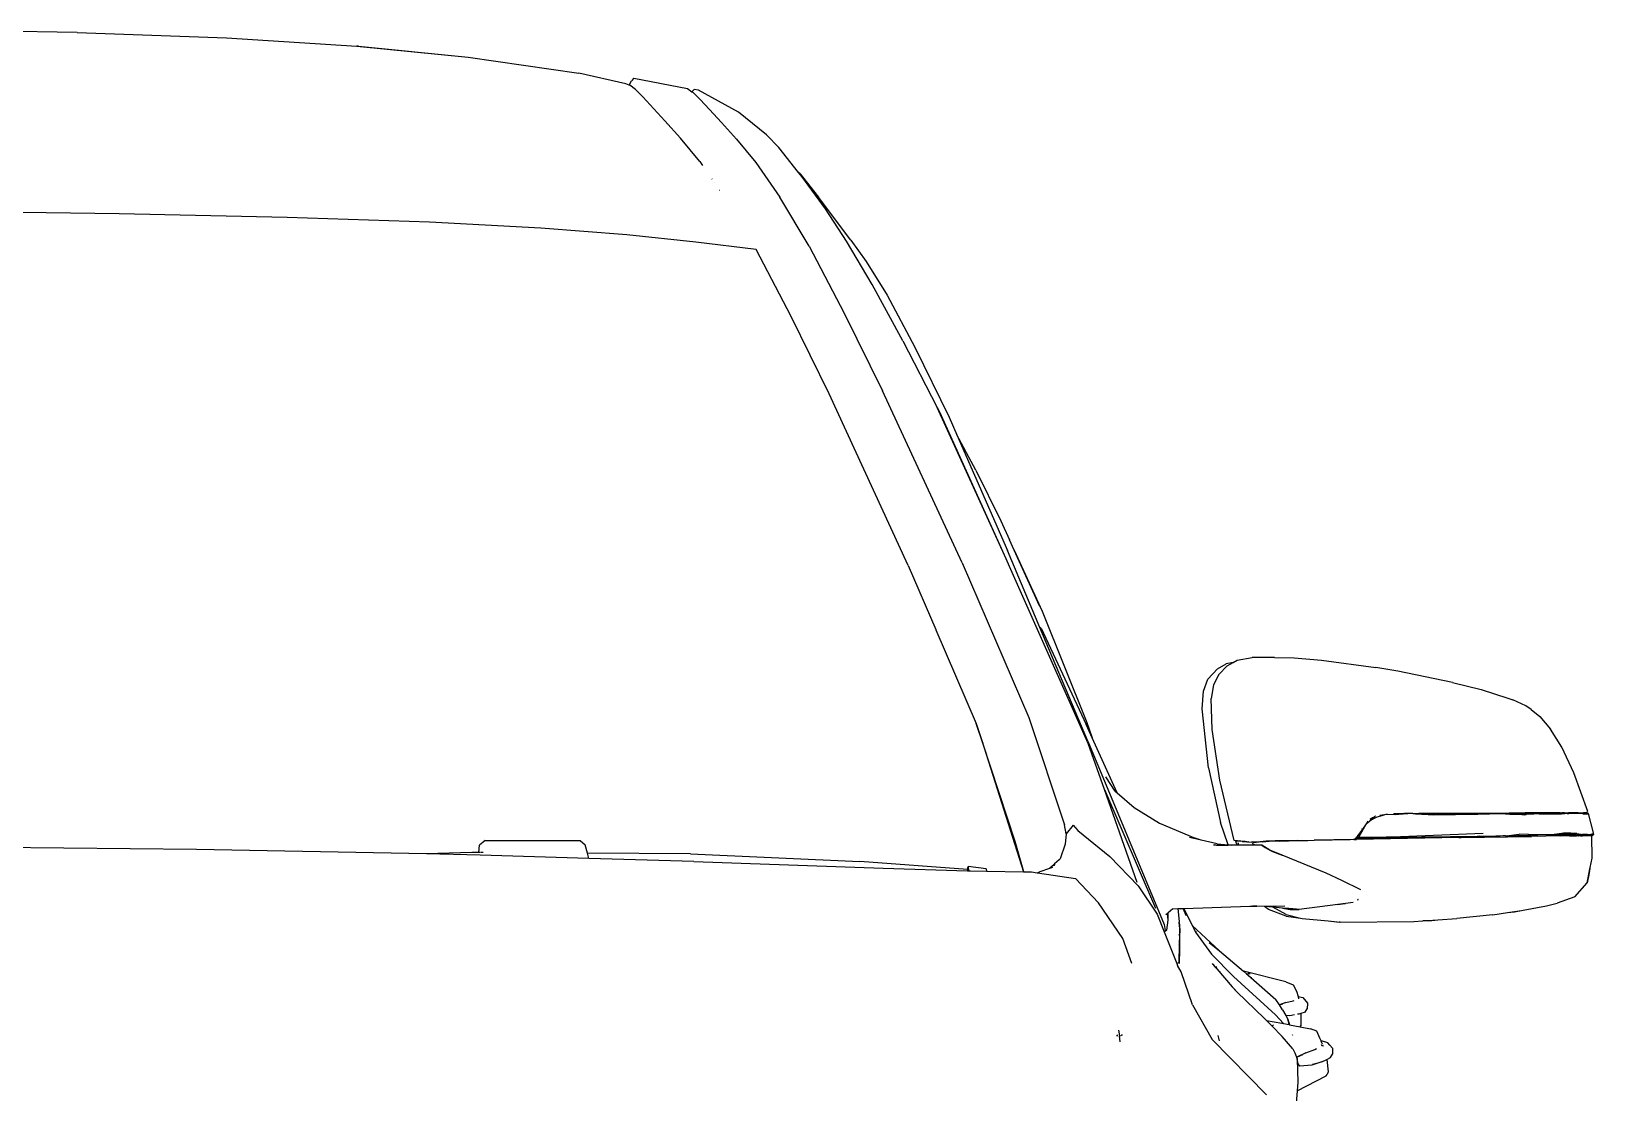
# Model space of a CAD drawing. Header units: inches. Extents: x 7263 to 14962, y 1317 to 2926.
# Drawn here: x 7437.143 to 7437.954, y 1507.375 to 1507.926 of the extents above; entities that cross this region are included whole.
import ezdxf

# ---------------------------------------------------------------- set-up
doc = ezdxf.new("R2010")
doc.units = ezdxf.units.IN
doc.header["$MEASUREMENT"] = 0

msp = doc.modelspace()

# ---------------------------------------------------------------- linework, layer by layer
for p, q in [((7437.16675, 1507.92497), (7437.12268, 1507.92569)), ((7437.16675, 1507.92497), (7437.24437, 1507.92228)), ((7437.24437, 1507.92228), (7437.31189, 1507.918)), ((7437.31189, 1507.918), (7437.36967, 1507.91216)), ((7437.31281, 1507.91796), (7437.31189, 1507.918)), ((7437.31281, 1507.91796), (7437.36967, 1507.91216)), ((7437.36967, 1507.91216), (7437.42708, 1507.90389)), ((7437.45143, 1507.89835), (7437.42708, 1507.90389)), ((7437.45318, 1507.89777), (7437.45143, 1507.89835)), ((7437.45318, 1507.89777), (7437.45449, 1507.89997)), ((7437.45363, 1507.89767), (7437.45318, 1507.89777)), ((7437.45651, 1507.89544), (7437.45363, 1507.89767)), ((7437.45571, 1507.90131), (7437.45449, 1507.89997)), ((7437.45571, 1507.90131), (7437.48347, 1507.89589)), ((7437.45651, 1507.89544), (7437.4603, 1507.89166)), ((7437.4603, 1507.89166), (7437.47164, 1507.87928)), ((7437.48347, 1507.89589), (7437.4858, 1507.89427)), ((7437.4858, 1507.89427), (7437.48692, 1507.8954)), ((7437.4858, 1507.89427), (7437.48634, 1507.8939)), ((7437.48634, 1507.8939), (7437.49004, 1507.89031)), ((7437.48918, 1507.89512), (7437.48692, 1507.8954)), ((7437.50991, 1507.88374), (7437.48918, 1507.89512)), ((7437.49004, 1507.89031), (7437.49484, 1507.88512)), ((7437.50106, 1507.87834), (7437.49484, 1507.88512)), ((7437.52452, 1507.872), (7437.50991, 1507.88374)), ((7437.47164, 1507.87928), (7437.47985, 1507.87016)), ((7437.50893, 1507.86972), (7437.50106, 1507.87834)), ((7437.48981, 1507.85815), (7437.47985, 1507.87016)), ((7437.50893, 1507.86972), (7437.51891, 1507.85751)), ((7437.52452, 1507.872), (7437.53083, 1507.8654)), ((7437.54111, 1507.85242), (7437.53083, 1507.8654)), ((7437.48981, 1507.85815), (7437.49134, 1507.85607)), ((7437.49085, 1507.85665), (7437.49082, 1507.85669)), ((7437.51891, 1507.85751), (7437.53134, 1507.83966)), ((7437.49618, 1507.84901), (7437.49623, 1507.84889)), ((7437.5419, 1507.85172), (7437.54111, 1507.85242)), ((7437.54279, 1507.8503), (7437.54111, 1507.85242)), ((7437.5419, 1507.85172), (7437.55146, 1507.83962)), ((7437.55502, 1507.83344), (7437.54279, 1507.8503)), ((7437.49753, 1507.84708), (7437.49749, 1507.84708)), ((7437.50013, 1507.84328), (7437.50018, 1507.84328)), ((7437.54652, 1507.81422), (7437.53134, 1507.83966)), ((7437.54226, 1507.84558), (7437.54224, 1507.84558)), ((7437.56828, 1507.8173), (7437.55146, 1507.83962)), ((7437.18857, 1507.83098), (7437.09263, 1507.83217)), ((7437.56596, 1507.81669), (7437.55502, 1507.83344)), ((7437.2757, 1507.82909), (7437.18857, 1507.83098)), ((7437.34963, 1507.82656), (7437.2757, 1507.82909)), ((7437.40742, 1507.8235), (7437.34963, 1507.82656)), ((7437.45201, 1507.82002), (7437.40742, 1507.8235)), ((7437.48779, 1507.81627), (7437.45201, 1507.82002)), ((7437.51917, 1507.81237), (7437.48779, 1507.81627)), ((7437.57932, 1507.79425), (7437.56596, 1507.81669)), ((7437.56828, 1507.8173), (7437.57609, 1507.80626)), ((7437.5372, 1507.77767), (7437.51917, 1507.81237)), ((7437.54652, 1507.81422), (7437.56469, 1507.77936)), ((7437.57609, 1507.80626), (7437.58706, 1507.78864)), ((7437.59525, 1507.76504), (7437.57932, 1507.79425)), ((7437.58706, 1507.78864), (7437.60141, 1507.76173)), ((7437.55704, 1507.73754), (7437.5372, 1507.77767)), ((7437.56469, 1507.77936), (7437.5847, 1507.739)), ((7437.59525, 1507.76504), (7437.61299, 1507.73041)), ((7437.60141, 1507.76173), (7437.61918, 1507.72544)), ((7437.59805, 1507.64835), (7437.55704, 1507.73754)), ((7437.62595, 1507.64974), (7437.5847, 1507.739)), ((7437.61299, 1507.73041), (7437.61502, 1507.7265)), ((7437.64878, 1507.65188), (7437.61299, 1507.73041)), ((7437.64878, 1507.65188), (7437.61502, 1507.7265)), ((7437.61918, 1507.72544), (7437.62326, 1507.71615)), ((7437.63305, 1507.69798), (7437.62326, 1507.71615)), ((7437.62326, 1507.71615), (7437.64956, 1507.65624)), ((7437.63305, 1507.69798), (7437.646, 1507.6716)), ((7437.646, 1507.6716), (7437.65049, 1507.6618)), ((7437.65298, 1507.65632), (7437.65049, 1507.6618)), ((7437.66633, 1507.61628), (7437.64956, 1507.65624)), ((7437.65298, 1507.65632), (7437.66741, 1507.62468)), ((7437.66608, 1507.62744), (7437.65298, 1507.65632)), ((7437.59805, 1507.64835), (7437.61233, 1507.61517)), ((7437.62595, 1507.64974), (7437.66061, 1507.5695)), ((7437.65062, 1507.64783), (7437.64878, 1507.65188)), ((7437.69143, 1507.55607), (7437.65062, 1507.64783)), ((7437.66608, 1507.62744), (7437.66741, 1507.62468)), ((7437.66741, 1507.62468), (7437.69067, 1507.56687)), ((7437.61233, 1507.61517), (7437.61235, 1507.61511)), ((7437.61235, 1507.61511), (7437.63333, 1507.56636)), ((7437.66689, 1507.61584), (7437.66633, 1507.61628)), ((7437.6911, 1507.55723), (7437.66633, 1507.61628)), ((7437.66689, 1507.61584), (7437.69026, 1507.56597)), ((7437.7584, 1507.59484), (7437.76287, 1507.59731)), ((7437.76658, 1507.59808), (7437.76287, 1507.59731)), ((7437.76342, 1507.59631), (7437.76658, 1507.59808)), ((7437.76658, 1507.59808), (7437.76866, 1507.59924)), ((7437.76866, 1507.59924), (7437.77647, 1507.60068)), ((7437.78797, 1507.60068), (7437.77647, 1507.60068)), ((7437.78797, 1507.60068), (7437.79823, 1507.60047)), ((7437.79823, 1507.60047), (7437.81234, 1507.59936)), ((7437.81234, 1507.59936), (7437.84066, 1507.59555)), ((7437.75112, 1507.58328), (7437.75343, 1507.58951)), ((7437.75343, 1507.58951), (7437.7584, 1507.59484)), ((7437.75918, 1507.5919), (7437.75639, 1507.58652)), ((7437.75918, 1507.5919), (7437.76342, 1507.59631)), ((7437.85208, 1507.59358), (7437.84066, 1507.59555)), ((7437.88037, 1507.58762), (7437.85208, 1507.59358)), ((7437.75055, 1507.57395), (7437.75112, 1507.58328)), ((7437.75639, 1507.58652), (7437.7551, 1507.57935)), ((7437.88037, 1507.58762), (7437.89529, 1507.58406)), ((7437.89529, 1507.58406), (7437.90909, 1507.57961)), ((7437.75372, 1507.54333), (7437.75055, 1507.57395)), ((7437.75575, 1507.56337), (7437.7551, 1507.57935)), ((7437.90909, 1507.57961), (7437.91175, 1507.57862)), ((7437.9184, 1507.57565), (7437.91175, 1507.57862)), ((7437.92116, 1507.57364), (7437.9184, 1507.57565)), ((7437.92116, 1507.57364), (7437.92567, 1507.57011)), ((7437.63333, 1507.56636), (7437.63611, 1507.55762)), ((7437.63668, 1507.55623), (7437.63333, 1507.56636)), ((7437.66061, 1507.5695), (7437.67902, 1507.51388)), ((7437.69345, 1507.55893), (7437.69026, 1507.56597)), ((7437.69067, 1507.56687), (7437.69345, 1507.55893)), ((7437.92567, 1507.57011), (7437.93126, 1507.56356)), ((7437.63611, 1507.55762), (7437.63668, 1507.55623)), ((7437.63611, 1507.55762), (7437.65778, 1507.48947)), ((7437.65355, 1507.50516), (7437.63668, 1507.55623)), ((7437.6911, 1507.55723), (7437.73072, 1507.46217)), ((7437.69982, 1507.53221), (7437.69143, 1507.55607)), ((7437.70634, 1507.53045), (7437.69345, 1507.55893)), ((7437.75972, 1507.5371), (7437.75575, 1507.56337)), ((7437.93706, 1507.55414), (7437.93126, 1507.56356)), ((7437.94337, 1507.54084), (7437.93706, 1507.55414)), ((7437.75372, 1507.54333), (7437.76004, 1507.51509)), ((7437.95059, 1507.52082), (7437.94337, 1507.54084)), ((7437.69982, 1507.53221), (7437.7263, 1507.47065)), ((7437.71678, 1507.48398), (7437.69982, 1507.53221)), ((7437.70533, 1507.53133), (7437.70047, 1507.5388)), ((7437.76702, 1507.50573), (7437.75972, 1507.5371)), ((7437.70533, 1507.53133), (7437.70634, 1507.53045)), ((7437.70634, 1507.53045), (7437.7152, 1507.52275)), ((7437.7152, 1507.52275), (7437.72836, 1507.51468)), ((7437.83563, 1507.51439), (7437.83841, 1507.51667)), ((7437.8365, 1507.51569), (7437.83563, 1507.51439)), ((7437.83769, 1507.51678), (7437.83766, 1507.51676)), ((7437.83769, 1507.51678), (7437.83772, 1507.51679)), ((7437.83772, 1507.51679), (7437.83796, 1507.51698)), ((7437.83781, 1507.51694), (7437.83772, 1507.51679)), ((7437.83781, 1507.51694), (7437.83784, 1507.51696)), ((7437.83796, 1507.51698), (7437.83784, 1507.51696)), ((7437.83806, 1507.517), (7437.83796, 1507.51698)), ((7437.83804, 1507.51708), (7437.83826, 1507.5172)), ((7437.83826, 1507.5172), (7437.83832, 1507.51724)), ((7437.83832, 1507.51724), (7437.83912, 1507.51771)), ((7437.83832, 1507.51724), (7437.83892, 1507.51768)), ((7437.83841, 1507.51667), (7437.8388, 1507.51685)), ((7437.83841, 1507.51667), (7437.83858, 1507.51682)), ((7437.83858, 1507.51682), (7437.83883, 1507.51705)), ((7437.83858, 1507.51682), (7437.8388, 1507.51685)), ((7437.8388, 1507.51685), (7437.83965, 1507.51725)), ((7437.83883, 1507.51705), (7437.83965, 1507.51725)), ((7437.83883, 1507.51705), (7437.83896, 1507.51718)), ((7437.83892, 1507.51768), (7437.83912, 1507.51771)), ((7437.83896, 1507.51718), (7437.83973, 1507.51789)), ((7437.83989, 1507.51736), (7437.83896, 1507.51718)), ((7437.83912, 1507.51771), (7437.83917, 1507.5177)), ((7437.83917, 1507.5177), (7437.84024, 1507.51836)), ((7437.83965, 1507.51725), (7437.83989, 1507.51736)), ((7437.83989, 1507.51736), (7437.84131, 1507.51801)), ((7437.84002, 1507.51816), (7437.84024, 1507.51836)), ((7437.84044, 1507.51839), (7437.84024, 1507.51836)), ((7437.84131, 1507.51801), (7437.84503, 1507.519)), ((7437.84503, 1507.519), (7437.84277, 1507.5187)), ((7437.84656, 1507.51931), (7437.84503, 1507.519)), ((7437.84957, 1507.51921), (7437.84503, 1507.519)), ((7437.85134, 1507.51955), (7437.84957, 1507.51921)), ((7437.85096, 1507.51928), (7437.84957, 1507.51921)), ((7437.85102, 1507.51955), (7437.84988, 1507.51957)), ((7437.85096, 1507.51928), (7437.85423, 1507.51956)), ((7437.85705, 1507.51956), (7437.85096, 1507.51928)), ((7437.85102, 1507.51955), (7437.85134, 1507.51955)), ((7437.85163, 1507.51961), (7437.85134, 1507.51955)), ((7437.85473, 1507.5196), (7437.85163, 1507.51961)), ((7437.85163, 1507.51961), (7437.85423, 1507.51956)), ((7437.85423, 1507.51956), (7437.85473, 1507.5196)), ((7437.85506, 1507.51963), (7437.85473, 1507.5196)), ((7437.85506, 1507.51963), (7437.85548, 1507.51967)), ((7437.85506, 1507.51963), (7437.85705, 1507.51956)), ((7437.85673, 1507.51964), (7437.85548, 1507.51967)), ((7437.8585, 1507.51963), (7437.85673, 1507.51964)), ((7437.8585, 1507.51963), (7437.85705, 1507.51956)), ((7437.85927, 1507.51967), (7437.8585, 1507.51963)), ((7437.85979, 1507.51964), (7437.85927, 1507.51967)), ((7437.85979, 1507.51964), (7437.86076, 1507.51967)), ((7437.85979, 1507.51964), (7437.86118, 1507.51957)), ((7437.86076, 1507.51967), (7437.86291, 1507.51967)), ((7437.86118, 1507.51957), (7437.90556, 1507.51964)), ((7437.86118, 1507.51957), (7437.86771, 1507.51924)), ((7437.86291, 1507.51967), (7437.90983, 1507.52003)), ((7437.90556, 1507.51964), (7437.86291, 1507.51967)), ((7437.88103, 1507.51946), (7437.86771, 1507.51924)), ((7437.86771, 1507.51924), (7437.87046, 1507.5191)), ((7437.87046, 1507.5191), (7437.89346, 1507.51945)), ((7437.8746, 1507.51986), (7437.90983, 1507.52003)), ((7437.89346, 1507.51945), (7437.88103, 1507.51946)), ((7437.89346, 1507.51945), (7437.90556, 1507.51964)), ((7437.92535, 1507.51962), (7437.90556, 1507.51964)), ((7437.90556, 1507.51964), (7437.91007, 1507.51944)), ((7437.90983, 1507.52003), (7437.918, 1507.52003)), ((7437.91007, 1507.51944), (7437.91616, 1507.51918)), ((7437.92213, 1507.51943), (7437.91007, 1507.51944)), ((7437.9163, 1507.51917), (7437.91616, 1507.51918)), ((7437.91645, 1507.51918), (7437.9163, 1507.51917)), ((7437.91659, 1507.51916), (7437.91645, 1507.51918)), ((7437.91659, 1507.51916), (7437.91868, 1507.51915)), ((7437.91659, 1507.51916), (7437.91792, 1507.5191)), ((7437.91868, 1507.51915), (7437.91792, 1507.5191)), ((7437.918, 1507.52003), (7437.91814, 1507.52003)), ((7437.93627, 1507.52003), (7437.91814, 1507.52003)), ((7437.9188, 1507.51916), (7437.91868, 1507.51915)), ((7437.92213, 1507.51943), (7437.9188, 1507.51916)), ((7437.92266, 1507.51943), (7437.92213, 1507.51943)), ((7437.92535, 1507.51962), (7437.92266, 1507.51943)), ((7437.92535, 1507.51962), (7437.93153, 1507.5196)), ((7437.93153, 1507.5196), (7437.93642, 1507.51961)), ((7437.93627, 1507.52003), (7437.93642, 1507.51961)), ((7437.93627, 1507.52003), (7437.93656, 1507.52003)), ((7437.93642, 1507.51961), (7437.93665, 1507.51961)), ((7437.93665, 1507.51961), (7437.93656, 1507.52003)), ((7437.93656, 1507.52003), (7437.93712, 1507.52002)), ((7437.93665, 1507.51961), (7437.9369, 1507.51961)), ((7437.93862, 1507.51962), (7437.9369, 1507.51961)), ((7437.93758, 1507.52003), (7437.93712, 1507.52002)), ((7437.93853, 1507.52002), (7437.93758, 1507.52003)), ((7437.93853, 1507.52002), (7437.93862, 1507.51962)), ((7437.93853, 1507.52002), (7437.94045, 1507.52002)), ((7437.9399, 1507.51963), (7437.93862, 1507.51962)), ((7437.9399, 1507.51963), (7437.94059, 1507.51963)), ((7437.94059, 1507.51963), (7437.94045, 1507.52002)), ((7437.94045, 1507.52002), (7437.94063, 1507.52002)), ((7437.94059, 1507.51963), (7437.94076, 1507.51963)), ((7437.94063, 1507.52002), (7437.94076, 1507.51963)), ((7437.94564, 1507.52001), (7437.94063, 1507.52002)), ((7437.94784, 1507.51964), (7437.94076, 1507.51963)), ((7437.94564, 1507.52001), (7437.94702, 1507.52001)), ((7437.94702, 1507.52001), (7437.94717, 1507.52001)), ((7437.94717, 1507.52001), (7437.94727, 1507.52001)), ((7437.94727, 1507.52001), (7437.94756, 1507.52001)), ((7437.94756, 1507.52001), (7437.94778, 1507.52001)), ((7437.94778, 1507.52001), (7437.94798, 1507.52001)), ((7437.94784, 1507.51964), (7437.94812, 1507.51961)), ((7437.94812, 1507.51961), (7437.94798, 1507.52001)), ((7437.94798, 1507.52001), (7437.94842, 1507.52001)), ((7437.94812, 1507.51961), (7437.94955, 1507.51947)), ((7437.9486, 1507.52001), (7437.94842, 1507.52001)), ((7437.94903, 1507.52), (7437.9486, 1507.52001)), ((7437.94924, 1507.52), (7437.94903, 1507.52)), ((7437.94944, 1507.52), (7437.94924, 1507.52)), ((7437.94944, 1507.52), (7437.94962, 1507.52013)), ((7437.94963, 1507.52009), (7437.94944, 1507.52)), ((7437.94944, 1507.52), (7437.94966, 1507.52)), ((7437.94955, 1507.51947), (7437.94985, 1507.51947)), ((7437.94962, 1507.52013), (7437.94983, 1507.52028)), ((7437.94963, 1507.52009), (7437.94962, 1507.52013)), ((7437.94987, 1507.52019), (7437.94963, 1507.52009)), ((7437.94966, 1507.52), (7437.94963, 1507.52009)), ((7437.94985, 1507.51947), (7437.94966, 1507.52)), ((7437.94966, 1507.52), (7437.94969, 1507.52)), ((7437.94969, 1507.52), (7437.95004, 1507.51962)), ((7437.94969, 1507.52), (7437.94997, 1507.51988)), ((7437.95062, 1507.51977), (7437.94969, 1507.52)), ((7437.94983, 1507.52028), (7437.95026, 1507.52058)), ((7437.94983, 1507.52028), (7437.94987, 1507.52019)), ((7437.94985, 1507.51947), (7437.95008, 1507.51947)), ((7437.94987, 1507.52019), (7437.95026, 1507.52058)), ((7437.94997, 1507.51988), (7437.95004, 1507.51962)), ((7437.95004, 1507.51962), (7437.95062, 1507.51977)), ((7437.95075, 1507.51966), (7437.95004, 1507.51962)), ((7437.95004, 1507.51962), (7437.95035, 1507.51947)), ((7437.95004, 1507.51962), (7437.95008, 1507.51947)), ((7437.95008, 1507.51947), (7437.95035, 1507.51947)), ((7437.95026, 1507.52058), (7437.95059, 1507.52082)), ((7437.95035, 1507.51947), (7437.95055, 1507.51947)), ((7437.9508, 1507.51958), (7437.95055, 1507.51947)), ((7437.95062, 1507.51977), (7437.95067, 1507.51979)), ((7437.95067, 1507.51979), (7437.95069, 1507.51976)), ((7437.95069, 1507.51976), (7437.95103, 1507.51967)), ((7437.95069, 1507.51976), (7437.95075, 1507.51966)), ((7437.95103, 1507.51967), (7437.95075, 1507.51966)), ((7437.95075, 1507.51966), (7437.9508, 1507.51958)), ((7437.95103, 1507.51967), (7437.9508, 1507.51958)), ((7437.95367, 1507.50904), (7437.95103, 1507.51967)), ((7437.67992, 1507.50911), (7437.67902, 1507.51388)), ((7437.67992, 1507.50911), (7437.67936, 1507.50378)), ((7437.68352, 1507.51374), (7437.67992, 1507.50911)), ((7437.68352, 1507.51374), (7437.686, 1507.51092)), ((7437.68553, 1507.5128), (7437.68551, 1507.51284)), ((7437.686, 1507.51092), (7437.70259, 1507.49745)), ((7437.72836, 1507.51468), (7437.74686, 1507.50687)), ((7437.74992, 1507.50587), (7437.744, 1507.50721)), ((7437.764, 1507.50342), (7437.76004, 1507.51509)), ((7437.83069, 1507.50755), (7437.83031, 1507.50705)), ((7437.83069, 1507.50755), (7437.83043, 1507.50705)), ((7437.83049, 1507.50741), (7437.83044, 1507.50737)), ((7437.83071, 1507.50723), (7437.83059, 1507.50705)), ((7437.83076, 1507.50754), (7437.83069, 1507.50755)), ((7437.83116, 1507.50789), (7437.83071, 1507.50723)), ((7437.83071, 1507.50723), (7437.83076, 1507.50754)), ((7437.83076, 1507.5076), (7437.83083, 1507.50765)), ((7437.83076, 1507.50754), (7437.83076, 1507.5076)), ((7437.83083, 1507.50765), (7437.83103, 1507.50799)), ((7437.83116, 1507.50789), (7437.83083, 1507.50765)), ((7437.83103, 1507.50799), (7437.83125, 1507.50829)), ((7437.83113, 1507.5084), (7437.83108, 1507.50835)), ((7437.8316, 1507.50726), (7437.83115, 1507.50707)), ((7437.83212, 1507.50928), (7437.83116, 1507.50789)), ((7437.83176, 1507.50896), (7437.83125, 1507.50829)), ((7437.83125, 1507.50829), (7437.8315, 1507.50873)), ((7437.8316, 1507.50726), (7437.83152, 1507.50708)), ((7437.83563, 1507.51439), (7437.8316, 1507.50726)), ((7437.83625, 1507.50731), (7437.8316, 1507.50726)), ((7437.83317, 1507.51083), (7437.83176, 1507.50896)), ((7437.83212, 1507.50928), (7437.83176, 1507.50896)), ((7437.83317, 1507.51083), (7437.83212, 1507.50928)), ((7437.83325, 1507.51093), (7437.83317, 1507.51083)), ((7437.83323, 1507.51167), (7437.8333, 1507.51175)), ((7437.83325, 1507.51093), (7437.83334, 1507.51108)), ((7437.83563, 1507.51439), (7437.83334, 1507.51108)), ((7437.84592, 1507.50741), (7437.83452, 1507.50715)), ((7437.83625, 1507.50731), (7437.83452, 1507.50715)), ((7437.84592, 1507.50741), (7437.83625, 1507.50731)), ((7437.84536, 1507.50676), (7437.87694, 1507.50752)), ((7437.84912, 1507.50745), (7437.84592, 1507.50741)), ((7437.89631, 1507.50934), (7437.84912, 1507.50745)), ((7437.84912, 1507.50745), (7437.89461, 1507.50792)), ((7437.85627, 1507.50713), (7437.87694, 1507.50752)), ((7437.87694, 1507.50752), (7437.88387, 1507.50763)), ((7437.88365, 1507.50719), (7437.88483, 1507.5072)), ((7437.88387, 1507.50763), (7437.89254, 1507.50779)), ((7437.88483, 1507.5072), (7437.92099, 1507.50784)), ((7437.89254, 1507.50779), (7437.89283, 1507.50781)), ((7437.89283, 1507.50781), (7437.89286, 1507.5078)), ((7437.89286, 1507.5078), (7437.89325, 1507.50782)), ((7437.89325, 1507.50782), (7437.90001, 1507.50795)), ((7437.89325, 1507.50782), (7437.89665, 1507.50794)), ((7437.89461, 1507.50792), (7437.89325, 1507.50782)), ((7437.89461, 1507.50792), (7437.89665, 1507.50794)), ((7437.89665, 1507.50794), (7437.90001, 1507.50795)), ((7437.90001, 1507.50795), (7437.90053, 1507.50792)), ((7437.90053, 1507.50792), (7437.90191, 1507.50794)), ((7437.90191, 1507.50794), (7437.90251, 1507.50795)), ((7437.90251, 1507.50795), (7437.9028, 1507.50798)), ((7437.90516, 1507.50803), (7437.9028, 1507.50798)), ((7437.9067, 1507.50804), (7437.90516, 1507.50803)), ((7437.90788, 1507.50806), (7437.9067, 1507.50804)), ((7437.90788, 1507.50806), (7437.90816, 1507.50806)), ((7437.90816, 1507.50806), (7437.91506, 1507.50907)), ((7437.90816, 1507.50806), (7437.90899, 1507.50804)), ((7437.90899, 1507.50804), (7437.92469, 1507.50856)), ((7437.92099, 1507.50784), (7437.90899, 1507.50804)), ((7437.92469, 1507.50856), (7437.91506, 1507.50907)), ((7437.92099, 1507.50784), (7437.92145, 1507.50786)), ((7437.93617, 1507.50811), (7437.92145, 1507.50786)), ((7437.93192, 1507.50869), (7437.92469, 1507.50856)), ((7437.93581, 1507.50919), (7437.93192, 1507.50869)), ((7437.93192, 1507.50869), (7437.93617, 1507.50811)), ((7437.93192, 1507.50869), (7437.938, 1507.50862)), ((7437.93795, 1507.50947), (7437.93581, 1507.50919)), ((7437.93811, 1507.50903), (7437.93581, 1507.50919)), ((7437.94092, 1507.50859), (7437.93617, 1507.50811)), ((7437.93875, 1507.50813), (7437.93617, 1507.50811)), ((7437.93795, 1507.50947), (7437.93822, 1507.50939)), ((7437.93824, 1507.50947), (7437.93795, 1507.50947)), ((7437.93811, 1507.50903), (7437.938, 1507.50862)), ((7437.938, 1507.50862), (7437.93878, 1507.50861)), ((7437.93822, 1507.50939), (7437.93811, 1507.50903)), ((7437.93873, 1507.50898), (7437.93811, 1507.50903)), ((7437.93824, 1507.50947), (7437.93822, 1507.50939)), ((7437.93822, 1507.50939), (7437.93869, 1507.50925)), ((7437.93866, 1507.50946), (7437.93824, 1507.50947)), ((7437.93866, 1507.50946), (7437.93869, 1507.50925)), ((7437.93893, 1507.50946), (7437.93866, 1507.50946)), ((7437.93869, 1507.50925), (7437.93873, 1507.50898)), ((7437.93869, 1507.50925), (7437.939, 1507.50916)), ((7437.93873, 1507.50898), (7437.93878, 1507.50861)), ((7437.93905, 1507.50896), (7437.93873, 1507.50898)), ((7437.93885, 1507.50811), (7437.93875, 1507.50813)), ((7437.93878, 1507.50861), (7437.93912, 1507.50861)), ((7437.93885, 1507.50813), (7437.93885, 1507.50811)), ((7437.93923, 1507.50813), (7437.93885, 1507.50811)), ((7437.93885, 1507.50811), (7437.93887, 1507.50801)), ((7437.939, 1507.50916), (7437.93893, 1507.50946)), ((7437.94032, 1507.50945), (7437.93893, 1507.50946)), ((7437.93905, 1507.50896), (7437.939, 1507.50916)), ((7437.939, 1507.50916), (7437.93967, 1507.50896)), ((7437.93912, 1507.50861), (7437.93905, 1507.50896)), ((7437.93962, 1507.50892), (7437.93905, 1507.50896)), ((7437.93912, 1507.50861), (7437.93921, 1507.50861)), ((7437.93962, 1507.50892), (7437.93921, 1507.50861)), ((7437.93921, 1507.50861), (7437.94092, 1507.50859)), ((7437.93944, 1507.50814), (7437.93923, 1507.50813)), ((7437.93926, 1507.50801), (7437.93923, 1507.50813)), ((7437.93968, 1507.50814), (7437.93944, 1507.50814)), ((7437.93967, 1507.50896), (7437.93962, 1507.50892)), ((7437.93987, 1507.5089), (7437.93962, 1507.50892)), ((7437.94032, 1507.50945), (7437.93967, 1507.50896)), ((7437.93967, 1507.50896), (7437.93987, 1507.5089)), ((7437.94021, 1507.50813), (7437.93968, 1507.50814)), ((7437.93987, 1507.5089), (7437.94092, 1507.50859)), ((7437.941, 1507.50882), (7437.93987, 1507.5089)), ((7437.94021, 1507.50813), (7437.9403, 1507.50814)), ((7437.94074, 1507.50814), (7437.9403, 1507.50814)), ((7437.94086, 1507.50944), (7437.94032, 1507.50945)), ((7437.94114, 1507.50818), (7437.94074, 1507.50814)), ((7437.94112, 1507.50826), (7437.94079, 1507.50826)), ((7437.94234, 1507.50888), (7437.94086, 1507.50944)), ((7437.94118, 1507.50944), (7437.94086, 1507.50944)), ((7437.94086, 1507.50944), (7437.941, 1507.50882)), ((7437.94088, 1507.5085), (7437.94107, 1507.5085)), ((7437.94092, 1507.50859), (7437.94105, 1507.50859)), ((7437.941, 1507.50882), (7437.94105, 1507.50859)), ((7437.94177, 1507.50876), (7437.941, 1507.50882)), ((7437.94177, 1507.50876), (7437.94105, 1507.50859)), ((7437.94105, 1507.50859), (7437.94285, 1507.50869)), ((7437.94105, 1507.50859), (7437.94107, 1507.5085)), ((7437.94107, 1507.5085), (7437.94112, 1507.50826)), ((7437.94107, 1507.5085), (7437.94292, 1507.50848)), ((7437.94112, 1507.50826), (7437.94114, 1507.50818)), ((7437.94168, 1507.50823), (7437.94112, 1507.50826)), ((7437.94114, 1507.50818), (7437.94297, 1507.50814)), ((7437.94114, 1507.50814), (7437.94117, 1507.50802)), ((7437.94171, 1507.50943), (7437.94118, 1507.50944)), ((7437.94168, 1507.50823), (7437.9418, 1507.50824)), ((7437.94171, 1507.50943), (7437.94283, 1507.50915)), ((7437.94279, 1507.50942), (7437.94171, 1507.50943)), ((7437.94234, 1507.50888), (7437.94177, 1507.50876)), ((7437.94285, 1507.50869), (7437.94177, 1507.50876)), ((7437.94285, 1507.50899), (7437.94234, 1507.50888)), ((7437.94285, 1507.50869), (7437.94234, 1507.50888)), ((7437.94283, 1507.50915), (7437.94279, 1507.50942)), ((7437.94305, 1507.50942), (7437.94279, 1507.50942)), ((7437.94283, 1507.50915), (7437.94309, 1507.50908)), ((7437.94285, 1507.50899), (7437.94283, 1507.50915)), ((7437.94309, 1507.50908), (7437.94285, 1507.50899)), ((7437.9429, 1507.50865), (7437.94285, 1507.50899)), ((7437.94285, 1507.50869), (7437.9429, 1507.50865)), ((7437.9429, 1507.50865), (7437.94314, 1507.50866)), ((7437.94292, 1507.50848), (7437.9429, 1507.50865)), ((7437.94294, 1507.50835), (7437.94292, 1507.50848)), ((7437.94292, 1507.50848), (7437.94316, 1507.50848)), ((7437.94299, 1507.508), (7437.94297, 1507.50814)), ((7437.94297, 1507.50814), (7437.9432, 1507.50814)), ((7437.94485, 1507.5094), (7437.94305, 1507.50942)), ((7437.94305, 1507.50942), (7437.94309, 1507.50908)), ((7437.94309, 1507.50908), (7437.94318, 1507.50906)), ((7437.94314, 1507.50866), (7437.94309, 1507.50908)), ((7437.94314, 1507.50866), (7437.94457, 1507.5087)), ((7437.94314, 1507.50866), (7437.94316, 1507.50848)), ((7437.94316, 1507.50848), (7437.94317, 1507.50837)), ((7437.94316, 1507.50848), (7437.94422, 1507.50847)), ((7437.94485, 1507.5094), (7437.94318, 1507.50906)), ((7437.94457, 1507.5087), (7437.94318, 1507.50906)), ((7437.9432, 1507.50814), (7437.94321, 1507.508)), ((7437.9432, 1507.50814), (7437.94366, 1507.50814)), ((7437.94366, 1507.50814), (7437.94464, 1507.50814)), ((7437.94457, 1507.5087), (7437.94707, 1507.50885)), ((7437.94457, 1507.5087), (7437.94737, 1507.50878)), ((7437.94457, 1507.5087), (7437.94515, 1507.50855)), ((7437.94538, 1507.50814), (7437.94464, 1507.50814)), ((7437.94485, 1507.5094), (7437.94698, 1507.50896)), ((7437.94581, 1507.50813), (7437.94538, 1507.50814)), ((7437.94581, 1507.50813), (7437.94585, 1507.50814)), ((7437.94588, 1507.50814), (7437.94581, 1507.50813)), ((7437.94595, 1507.50813), (7437.94588, 1507.50814)), ((7437.94595, 1507.50813), (7437.946, 1507.50815)), ((7437.94608, 1507.50814), (7437.946, 1507.50815)), ((7437.94626, 1507.50814), (7437.94608, 1507.50814)), ((7437.94648, 1507.50814), (7437.94626, 1507.50814)), ((7437.94661, 1507.50813), (7437.94648, 1507.50814)), ((7437.94676, 1507.50814), (7437.94661, 1507.50813)), ((7437.94679, 1507.50814), (7437.94676, 1507.50814)), ((7437.94679, 1507.50814), (7437.94698, 1507.50812)), ((7437.94707, 1507.50885), (7437.94698, 1507.50896)), ((7437.94698, 1507.50896), (7437.94776, 1507.50879)), ((7437.94698, 1507.50812), (7437.94751, 1507.50811)), ((7437.94707, 1507.50885), (7437.94737, 1507.50878)), ((7437.94737, 1507.50878), (7437.94745, 1507.50877)), ((7437.94745, 1507.50877), (7437.94776, 1507.50879)), ((7437.94751, 1507.50811), (7437.94761, 1507.50812)), ((7437.94761, 1507.50812), (7437.94777, 1507.50814)), ((7437.94777, 1507.50811), (7437.94761, 1507.50812)), ((7437.95037, 1507.50887), (7437.94776, 1507.50879)), ((7437.94791, 1507.50812), (7437.94777, 1507.50811)), ((7437.94866, 1507.50814), (7437.94791, 1507.50812)), ((7437.9487, 1507.50816), (7437.94866, 1507.50814)), ((7437.9487, 1507.50816), (7437.94873, 1507.50816)), ((7437.94882, 1507.50818), (7437.94873, 1507.50816)), ((7437.94923, 1507.50815), (7437.94882, 1507.50818)), ((7437.94912, 1507.50834), (7437.94972, 1507.50843)), ((7437.94958, 1507.5081), (7437.94923, 1507.50815)), ((7437.94937, 1507.50844), (7437.94972, 1507.50843)), ((7437.94953, 1507.50851), (7437.94972, 1507.50843)), ((7437.94964, 1507.50815), (7437.94958, 1507.5081)), ((7437.94982, 1507.5081), (7437.94958, 1507.5081)), ((7437.94968, 1507.50858), (7437.94972, 1507.50843)), ((7437.94972, 1507.50843), (7437.94985, 1507.50845)), ((7437.94972, 1507.50843), (7437.94974, 1507.50838)), ((7437.94981, 1507.50815), (7437.94982, 1507.5081)), ((7437.94984, 1507.50815), (7437.94982, 1507.5081)), ((7437.95031, 1507.50813), (7437.94982, 1507.5081)), ((7437.94985, 1507.50845), (7437.94997, 1507.50843)), ((7437.95, 1507.50847), (7437.94995, 1507.50869)), ((7437.95, 1507.50847), (7437.94997, 1507.50843)), ((7437.94997, 1507.50843), (7437.95003, 1507.50845)), ((7437.95011, 1507.50876), (7437.95, 1507.50847)), ((7437.95003, 1507.50845), (7437.9502, 1507.50873)), ((7437.95019, 1507.50879), (7437.95025, 1507.50882)), ((7437.9502, 1507.50873), (7437.95019, 1507.50879)), ((7437.95024, 1507.50849), (7437.9502, 1507.50873)), ((7437.95189, 1507.5082), (7437.95031, 1507.50813)), ((7437.95034, 1507.50801), (7437.95031, 1507.50813)), ((7437.95037, 1507.50887), (7437.95173, 1507.50889)), ((7437.95173, 1507.50889), (7437.95181, 1507.5089)), ((7437.95174, 1507.50882), (7437.95173, 1507.50889)), ((7437.95181, 1507.5089), (7437.95182, 1507.50884)), ((7437.95181, 1507.5089), (7437.95209, 1507.5089)), ((7437.95188, 1507.50804), (7437.95187, 1507.50808)), ((7437.95221, 1507.50824), (7437.95189, 1507.5082)), ((7437.95221, 1507.50824), (7437.9519, 1507.50823)), ((7437.95191, 1507.50828), (7437.95196, 1507.50828)), ((7437.95196, 1507.50828), (7437.95221, 1507.50824)), ((7437.95196, 1507.50808), (7437.95196, 1507.50804)), ((7437.95276, 1507.50893), (7437.95209, 1507.5089)), ((7437.95226, 1507.50823), (7437.95221, 1507.50824)), ((7437.9524, 1507.50824), (7437.95226, 1507.50823)), ((7437.95282, 1507.50867), (7437.9524, 1507.50824)), ((7437.95291, 1507.50829), (7437.9524, 1507.50824)), ((7437.9524, 1507.50824), (7437.95274, 1507.50814)), ((7437.95277, 1507.49659), (7437.95274, 1507.50814)), ((7437.9529, 1507.50894), (7437.95276, 1507.50893)), ((7437.95276, 1507.50893), (7437.95278, 1507.50883)), ((7437.95278, 1507.50883), (7437.9529, 1507.50894)), ((7437.95304, 1507.50894), (7437.95278, 1507.50883)), ((7437.95278, 1507.50883), (7437.95282, 1507.50867)), ((7437.95282, 1507.50867), (7437.95291, 1507.50829)), ((7437.95304, 1507.50894), (7437.9529, 1507.50894)), ((7437.95291, 1507.50829), (7437.95367, 1507.50904)), ((7437.95345, 1507.50901), (7437.95291, 1507.50829)), ((7437.95308, 1507.50895), (7437.95304, 1507.50894)), ((7437.95308, 1507.50895), (7437.95345, 1507.50901)), ((7437.95345, 1507.50901), (7437.95367, 1507.50904)), ((7437.22875, 1507.50111), (7437.11486, 1507.50221)), ((7437.34813, 1507.49872), (7437.22875, 1507.50111)), ((7437.37157, 1507.49947), (7437.34813, 1507.49872)), ((7437.37514, 1507.49945), (7437.37157, 1507.49947)), ((7437.37514, 1507.49945), (7437.3755, 1507.50321)), ((7437.37583, 1507.49945), (7437.37514, 1507.49945)), ((7437.37847, 1507.50562), (7437.3755, 1507.50321)), ((7437.37745, 1507.49944), (7437.37619, 1507.49944)), ((7437.37847, 1507.50562), (7437.42783, 1507.50578)), ((7437.42783, 1507.50578), (7437.43034, 1507.50339)), ((7437.43157, 1507.49913), (7437.43034, 1507.50339)), ((7437.48506, 1507.49883), (7437.43157, 1507.49913)), ((7437.43235, 1507.49642), (7437.43157, 1507.49913)), ((7437.65797, 1507.48946), (7437.65355, 1507.50516)), ((7437.67936, 1507.50378), (7437.67679, 1507.49615)), ((7437.74992, 1507.50587), (7437.74686, 1507.50687)), ((7437.75822, 1507.50399), (7437.74992, 1507.50587)), ((7437.75788, 1507.50325), (7437.75645, 1507.50325)), ((7437.75788, 1507.50325), (7437.75703, 1507.5035)), ((7437.75788, 1507.50325), (7437.75711, 1507.50353)), ((7437.75788, 1507.50325), (7437.76405, 1507.50326)), ((7437.75822, 1507.50399), (7437.764, 1507.50342)), ((7437.764, 1507.50342), (7437.76564, 1507.50326)), ((7437.76405, 1507.50326), (7437.764, 1507.50342)), ((7437.76564, 1507.50326), (7437.76405, 1507.50326)), ((7437.76866, 1507.50326), (7437.76564, 1507.50326)), ((7437.77061, 1507.50531), (7437.76702, 1507.50573)), ((7437.76803, 1507.50519), (7437.76879, 1507.50545)), ((7437.76866, 1507.50326), (7437.76803, 1507.50519)), ((7437.76958, 1507.50327), (7437.76866, 1507.50326)), ((7437.76879, 1507.50545), (7437.77061, 1507.50531)), ((7437.76958, 1507.50327), (7437.76912, 1507.50453)), ((7437.77113, 1507.50327), (7437.76958, 1507.50327)), ((7437.77058, 1507.50542), (7437.76962, 1507.50555)), ((7437.77056, 1507.50548), (7437.77058, 1507.50542)), ((7437.77058, 1507.50542), (7437.77061, 1507.50531)), ((7437.77282, 1507.50513), (7437.77058, 1507.50542)), ((7437.7712, 1507.50526), (7437.77061, 1507.50531)), ((7437.77112, 1507.50331), (7437.77113, 1507.50327)), ((7437.77492, 1507.50327), (7437.77113, 1507.50327)), ((7437.77594, 1507.50472), (7437.7712, 1507.50526)), ((7437.7712, 1507.50526), (7437.77282, 1507.50513)), ((7437.77364, 1507.50506), (7437.77282, 1507.50513)), ((7437.77357, 1507.50527), (7437.77364, 1507.50506)), ((7437.77594, 1507.50472), (7437.77364, 1507.50506)), ((7437.77364, 1507.50506), (7437.77435, 1507.50501)), ((7437.77435, 1507.50501), (7437.77428, 1507.50522)), ((7437.77435, 1507.50501), (7437.77665, 1507.50482)), ((7437.77492, 1507.50327), (7437.77486, 1507.50343)), ((7437.77719, 1507.50327), (7437.77492, 1507.50327)), ((7437.77665, 1507.50482), (7437.77594, 1507.50472)), ((7437.77665, 1507.50482), (7437.77653, 1507.50517)), ((7437.77683, 1507.50481), (7437.77665, 1507.50482)), ((7437.77669, 1507.50517), (7437.77683, 1507.50481)), ((7437.77705, 1507.50479), (7437.77683, 1507.50481)), ((7437.77719, 1507.50327), (7437.77683, 1507.50431)), ((7437.78066, 1507.50502), (7437.77705, 1507.50479)), ((7437.77705, 1507.50479), (7437.7785, 1507.50467)), ((7437.77718, 1507.50388), (7437.7774, 1507.50327)), ((7437.7774, 1507.50327), (7437.77719, 1507.50327)), ((7437.78149, 1507.50328), (7437.7774, 1507.50327)), ((7437.78189, 1507.50505), (7437.7785, 1507.50467)), ((7437.7837, 1507.50534), (7437.78066, 1507.50502)), ((7437.78149, 1507.50328), (7437.78319, 1507.5021)), ((7437.78568, 1507.5007), (7437.78149, 1507.50328)), ((7437.78189, 1507.50505), (7437.78521, 1507.50528)), ((7437.78319, 1507.5021), (7437.78568, 1507.5007)), ((7437.78846, 1507.50547), (7437.7837, 1507.50534)), ((7437.78503, 1507.50518), (7437.78517, 1507.50519)), ((7437.79076, 1507.50544), (7437.78521, 1507.50528)), ((7437.79206, 1507.4981), (7437.78568, 1507.5007)), ((7437.78568, 1507.5007), (7437.78693, 1507.49994)), ((7437.78693, 1507.49994), (7437.79206, 1507.4981)), ((7437.79979, 1507.50567), (7437.78846, 1507.50547)), ((7437.79076, 1507.50544), (7437.79979, 1507.50567)), ((7437.79588, 1507.50552), (7437.79979, 1507.50567)), ((7437.79979, 1507.50567), (7437.8015, 1507.5057)), ((7437.8015, 1507.5057), (7437.80401, 1507.50578)), ((7437.80401, 1507.50578), (7437.80525, 1507.50577)), ((7437.80525, 1507.50577), (7437.80858, 1507.50583)), ((7437.80858, 1507.50583), (7437.82736, 1507.5062)), ((7437.82904, 1507.50618), (7437.80858, 1507.50583)), ((7437.82912, 1507.50623), (7437.82904, 1507.50618)), ((7437.82912, 1507.50623), (7437.82916, 1507.50623)), ((7437.82994, 1507.50657), (7437.82916, 1507.50623)), ((7437.82916, 1507.50623), (7437.83056, 1507.50626)), ((7437.82994, 1507.50657), (7437.8298, 1507.50664)), ((7437.82993, 1507.50672), (7437.83005, 1507.50672)), ((7437.83005, 1507.50672), (7437.82994, 1507.50657)), ((7437.83047, 1507.50634), (7437.82994, 1507.50657)), ((7437.83025, 1507.50705), (7437.83005, 1507.50672)), ((7437.83015, 1507.50673), (7437.83005, 1507.50672)), ((7437.83022, 1507.50673), (7437.83015, 1507.50662)), ((7437.83022, 1507.50673), (7437.83015, 1507.50673)), ((7437.83015, 1507.50662), (7437.83039, 1507.50662)), ((7437.83043, 1507.50705), (7437.83022, 1507.50673)), ((7437.83038, 1507.50675), (7437.83022, 1507.50673)), ((7437.83022, 1507.50673), (7437.83036, 1507.50672)), ((7437.83025, 1507.50705), (7437.83023, 1507.50705)), ((7437.83031, 1507.50705), (7437.83025, 1507.50705)), ((7437.83043, 1507.50705), (7437.83031, 1507.50705)), ((7437.83038, 1507.50675), (7437.83036, 1507.50672)), ((7437.83039, 1507.50662), (7437.83036, 1507.50672)), ((7437.83059, 1507.50705), (7437.83038, 1507.50675)), ((7437.83044, 1507.50676), (7437.83038, 1507.50675)), ((7437.83047, 1507.50634), (7437.83039, 1507.50662)), ((7437.83039, 1507.50662), (7437.83062, 1507.50662)), ((7437.83059, 1507.50705), (7437.83043, 1507.50705)), ((7437.83065, 1507.50685), (7437.83044, 1507.50676)), ((7437.83064, 1507.50674), (7437.83044, 1507.50676)), ((7437.83058, 1507.50634), (7437.83047, 1507.50634)), ((7437.83056, 1507.50626), (7437.83047, 1507.50634)), ((7437.88365, 1507.50719), (7437.83056, 1507.50626)), ((7437.83056, 1507.50626), (7437.83058, 1507.50634)), ((7437.88365, 1507.50719), (7437.83058, 1507.50634)), ((7437.83058, 1507.50637), (7437.83062, 1507.50662)), ((7437.83129, 1507.50656), (7437.83058, 1507.50634)), ((7437.83062, 1507.50662), (7437.83064, 1507.50674)), ((7437.83062, 1507.50662), (7437.83133, 1507.50664)), ((7437.83142, 1507.50685), (7437.83064, 1507.50674)), ((7437.83064, 1507.50674), (7437.83065, 1507.50685)), ((7437.83064, 1507.50674), (7437.83138, 1507.50675)), ((7437.83115, 1507.50707), (7437.83065, 1507.50685)), ((7437.83152, 1507.50708), (7437.83115, 1507.50707)), ((7437.83129, 1507.50656), (7437.84536, 1507.50676)), ((7437.83133, 1507.50664), (7437.83129, 1507.50656)), ((7437.83133, 1507.50664), (7437.83782, 1507.50679)), ((7437.83138, 1507.50675), (7437.83133, 1507.50664)), ((7437.83138, 1507.50675), (7437.85274, 1507.50706)), ((7437.83142, 1507.50685), (7437.83138, 1507.50675)), ((7437.83452, 1507.50715), (7437.83142, 1507.50685)), ((7437.83152, 1507.50708), (7437.83142, 1507.50685)), ((7437.83452, 1507.50715), (7437.83152, 1507.50708)), ((7437.83786, 1507.50679), (7437.83782, 1507.50679)), ((7437.85274, 1507.50706), (7437.83786, 1507.50679)), ((7437.88365, 1507.50719), (7437.84536, 1507.50676)), ((7437.8533, 1507.50707), (7437.85274, 1507.50706)), ((7437.85627, 1507.50713), (7437.8533, 1507.50707)), ((7437.37598, 1507.49817), (7437.34813, 1507.49872)), ((7437.43235, 1507.49642), (7437.37598, 1507.49817)), ((7437.48674, 1507.49473), (7437.43235, 1507.49642)), ((7437.48506, 1507.49883), (7437.57286, 1507.49484)), ((7437.48674, 1507.49473), (7437.58495, 1507.49132)), ((7437.62872, 1507.49068), (7437.57286, 1507.49484)), ((7437.58495, 1507.49132), (7437.6288, 1507.49003)), ((7437.62872, 1507.49068), (7437.62902, 1507.49222)), ((7437.62902, 1507.49222), (7437.62925, 1507.49002)), ((7437.63839, 1507.49103), (7437.62902, 1507.49222)), ((7437.63839, 1507.49103), (7437.63855, 1507.48983)), ((7437.66643, 1507.48964), (7437.67152, 1507.49132)), ((7437.67347, 1507.49311), (7437.67152, 1507.49132)), ((7437.67152, 1507.49132), (7437.67303, 1507.49182)), ((7437.67395, 1507.49355), (7437.67347, 1507.49311)), ((7437.67347, 1507.49311), (7437.67372, 1507.49255)), ((7437.67632, 1507.49573), (7437.67395, 1507.49355)), ((7437.67416, 1507.49302), (7437.67395, 1507.49355)), ((7437.67679, 1507.49615), (7437.67632, 1507.49573)), ((7437.67632, 1507.49573), (7437.67642, 1507.49544)), ((7437.70259, 1507.49745), (7437.71732, 1507.4821)), ((7437.81486, 1507.48882), (7437.79206, 1507.4981)), ((7437.95151, 1507.49024), (7437.95181, 1507.49177)), ((7437.95177, 1507.49091), (7437.95181, 1507.49177)), ((7437.95181, 1507.49177), (7437.95277, 1507.49659)), ((7437.62872, 1507.49068), (7437.6288, 1507.49003)), ((7437.6288, 1507.49003), (7437.62925, 1507.49002)), ((7437.62925, 1507.49002), (7437.63038, 1507.48999)), ((7437.63038, 1507.48999), (7437.63855, 1507.48983)), ((7437.63855, 1507.48983), (7437.65778, 1507.48947)), ((7437.65778, 1507.48947), (7437.65797, 1507.48946)), ((7437.65797, 1507.48946), (7437.66199, 1507.48939)), ((7437.66199, 1507.48939), (7437.66496, 1507.48893)), ((7437.66496, 1507.48893), (7437.665, 1507.48893)), ((7437.665, 1507.48893), (7437.66643, 1507.48964)), ((7437.665, 1507.48893), (7437.68473, 1507.48592)), ((7437.68473, 1507.48592), (7437.69669, 1507.4733)), ((7437.82292, 1507.4849), (7437.81486, 1507.48882)), ((7437.83283, 1507.48009), (7437.82292, 1507.4849)), ((7437.94389, 1507.47655), (7437.95021, 1507.48369)), ((7437.95021, 1507.48369), (7437.95146, 1507.49001)), ((7437.95109, 1507.48788), (7437.95021, 1507.48369)), ((7437.95146, 1507.49001), (7437.95109, 1507.48788)), ((7437.95146, 1507.49001), (7437.95151, 1507.49024)), ((7437.95151, 1507.49024), (7437.95177, 1507.49091)), ((7437.71732, 1507.4821), (7437.7272, 1507.46755)), ((7437.83103, 1507.47483), (7437.83109, 1507.47487)), ((7437.83115, 1507.47492), (7437.83109, 1507.47487)), ((7437.8313, 1507.47503), (7437.83115, 1507.47492)), ((7437.83124, 1507.47491), (7437.83115, 1507.47492)), ((7437.83124, 1507.47491), (7437.83144, 1507.47497)), ((7437.83142, 1507.47512), (7437.8313, 1507.47503)), ((7437.8313, 1507.47503), (7437.83143, 1507.47503)), ((7437.83142, 1507.47512), (7437.83141, 1507.47515)), ((7437.83143, 1507.47503), (7437.83142, 1507.47512)), ((7437.83144, 1507.47497), (7437.83143, 1507.47503)), ((7437.94389, 1507.47655), (7437.93464, 1507.4731)), ((7437.70934, 1507.45481), (7437.69669, 1507.4733)), ((7437.7272, 1507.46755), (7437.73081, 1507.45838)), ((7437.73246, 1507.46789), (7437.73159, 1507.46718)), ((7437.73287, 1507.46822), (7437.73246, 1507.46789)), ((7437.73279, 1507.46435), (7437.73246, 1507.46789)), ((7437.73279, 1507.46435), (7437.73287, 1507.46822)), ((7437.73535, 1507.47024), (7437.73287, 1507.46822)), ((7437.73535, 1507.47024), (7437.73788, 1507.47033)), ((7437.73788, 1507.47033), (7437.73929, 1507.47038)), ((7437.73788, 1507.47033), (7437.73853, 1507.46366)), ((7437.73929, 1507.47038), (7437.73944, 1507.4701)), ((7437.73929, 1507.47038), (7437.73936, 1507.47038)), ((7437.73936, 1507.47038), (7437.74065, 1507.47043)), ((7437.73936, 1507.47038), (7437.73948, 1507.4702)), ((7437.74226, 1507.4667), (7437.74065, 1507.47043)), ((7437.74065, 1507.47043), (7437.74074, 1507.47043)), ((7437.74074, 1507.47043), (7437.74099, 1507.47044)), ((7437.74074, 1507.47043), (7437.74226, 1507.4667)), ((7437.74099, 1507.47044), (7437.77528, 1507.47168)), ((7437.74099, 1507.47044), (7437.74539, 1507.46155)), ((7437.77528, 1507.47168), (7437.77884, 1507.47171)), ((7437.77884, 1507.47171), (7437.77674, 1507.47188)), ((7437.77884, 1507.47171), (7437.79345, 1507.47181)), ((7437.78292, 1507.47138), (7437.77884, 1507.47171)), ((7437.78497, 1507.46988), (7437.78292, 1507.47138)), ((7437.78716, 1507.47104), (7437.78292, 1507.47138)), ((7437.79417, 1507.46649), (7437.78497, 1507.46988)), ((7437.79416, 1507.46735), (7437.78716, 1507.47104)), ((7437.7921, 1507.47064), (7437.78716, 1507.47104)), ((7437.7921, 1507.47064), (7437.7961, 1507.46998)), ((7437.79528, 1507.47038), (7437.7921, 1507.47064)), ((7437.79416, 1507.46735), (7437.80145, 1507.46547)), ((7437.7961, 1507.46998), (7437.79528, 1507.47038)), ((7437.79603, 1507.47032), (7437.79528, 1507.47038)), ((7437.79603, 1507.47032), (7437.79702, 1507.47011)), ((7437.79758, 1507.4702), (7437.79603, 1507.47032)), ((7437.79702, 1507.47011), (7437.7961, 1507.46998)), ((7437.7961, 1507.46998), (7437.79775, 1507.46996)), ((7437.79758, 1507.4702), (7437.79702, 1507.47011)), ((7437.79702, 1507.47011), (7437.79775, 1507.46996)), ((7437.7994, 1507.47005), (7437.79758, 1507.4702)), ((7437.79775, 1507.46996), (7437.79807, 1507.46989)), ((7437.79775, 1507.46996), (7437.79858, 1507.46995)), ((7437.79807, 1507.46989), (7437.79858, 1507.46995)), ((7437.79858, 1507.46995), (7437.7994, 1507.47005)), ((7437.79858, 1507.46995), (7437.80088, 1507.46993)), ((7437.80088, 1507.46993), (7437.7994, 1507.47005)), ((7437.82094, 1507.47255), (7437.80088, 1507.46993)), ((7437.82479, 1507.47305), (7437.82094, 1507.47255)), ((7437.82094, 1507.47255), (7437.82446, 1507.47296)), ((7437.82446, 1507.47296), (7437.82479, 1507.47305)), ((7437.82886, 1507.47359), (7437.82479, 1507.47305)), ((7437.90138, 1507.46705), (7437.88272, 1507.46518)), ((7437.90138, 1507.46705), (7437.909, 1507.46827)), ((7437.909, 1507.46827), (7437.91626, 1507.46943)), ((7437.909, 1507.46827), (7437.91256, 1507.46864)), ((7437.91256, 1507.46864), (7437.91626, 1507.46943)), ((7437.91626, 1507.46943), (7437.91707, 1507.46956)), ((7437.91707, 1507.46956), (7437.92916, 1507.47184)), ((7437.92916, 1507.47184), (7437.93464, 1507.4731)), ((7437.73072, 1507.46217), (7437.73137, 1507.45891)), ((7437.73081, 1507.45838), (7437.73143, 1507.45861)), ((7437.73137, 1507.45891), (7437.73221, 1507.45915)), ((7437.73137, 1507.45891), (7437.73143, 1507.45861)), ((7437.73221, 1507.45915), (7437.73279, 1507.46435)), ((7437.73866, 1507.4617), (7437.73851, 1507.46182)), ((7437.73851, 1507.46148), (7437.73886, 1507.4586)), ((7437.73853, 1507.46366), (7437.73853, 1507.46333)), ((7437.73858, 1507.46294), (7437.73853, 1507.46333)), ((7437.73875, 1507.46162), (7437.73858, 1507.46294)), ((7437.73858, 1507.46294), (7437.73866, 1507.4617)), ((7437.73875, 1507.46162), (7437.73866, 1507.4617)), ((7437.73866, 1507.4617), (7437.73886, 1507.4586)), ((7437.73885, 1507.46089), (7437.73875, 1507.46162)), ((7437.73886, 1507.4586), (7437.73879, 1507.45649)), ((7437.73886, 1507.4586), (7437.73885, 1507.46089)), ((7437.7389, 1507.4564), (7437.73886, 1507.4586)), ((7437.75949, 1507.44837), (7437.74539, 1507.46155)), ((7437.74539, 1507.46155), (7437.74582, 1507.4607)), ((7437.74582, 1507.4607), (7437.74619, 1507.46014)), ((7437.74582, 1507.4607), (7437.74598, 1507.46037)), ((7437.74619, 1507.46014), (7437.74598, 1507.46037)), ((7437.74598, 1507.46037), (7437.7469, 1507.45852)), ((7437.79417, 1507.46649), (7437.79915, 1507.46571)), ((7437.79915, 1507.46571), (7437.80145, 1507.46547)), ((7437.80145, 1507.46547), (7437.80239, 1507.46522)), ((7437.80239, 1507.46522), (7437.81592, 1507.46395)), ((7437.81592, 1507.46395), (7437.82157, 1507.46335)), ((7437.81592, 1507.46395), (7437.82203, 1507.46337)), ((7437.82203, 1507.46337), (7437.82157, 1507.46335)), ((7437.82203, 1507.46337), (7437.86034, 1507.46363)), ((7437.86034, 1507.46363), (7437.86508, 1507.46396)), ((7437.86508, 1507.46396), (7437.87283, 1507.46449)), ((7437.86809, 1507.464), (7437.86508, 1507.46396)), ((7437.86809, 1507.464), (7437.87283, 1507.46449)), ((7437.87283, 1507.46449), (7437.88272, 1507.46518)), ((7437.71395, 1507.44186), (7437.70934, 1507.45481)), ((7437.73081, 1507.45838), (7437.73728, 1507.44192)), ((7437.73865, 1507.45184), (7437.73834, 1507.44214)), ((7437.73838, 1507.45207), (7437.73865, 1507.45184)), ((7437.73879, 1507.45649), (7437.73844, 1507.4568)), ((7437.73879, 1507.45649), (7437.73865, 1507.45184)), ((7437.73865, 1507.45184), (7437.73895, 1507.45158)), ((7437.7389, 1507.4564), (7437.73879, 1507.45649)), ((7437.73895, 1507.45158), (7437.7389, 1507.4564)), ((7437.73897, 1507.44918), (7437.73895, 1507.45158)), ((7437.74755, 1507.45793), (7437.7469, 1507.45852)), ((7437.7469, 1507.45852), (7437.74708, 1507.45815)), ((7437.74708, 1507.45815), (7437.75533, 1507.44676)), ((7437.75422, 1507.45274), (7437.75949, 1507.44837)), ((7437.7387, 1507.44185), (7437.73897, 1507.44918)), ((7437.75533, 1507.44676), (7437.76679, 1507.43511)), ((7437.75949, 1507.44837), (7437.772, 1507.43782)), ((7437.73737, 1507.44192), (7437.73728, 1507.44192)), ((7437.73728, 1507.44192), (7437.73769, 1507.44088)), ((7437.73834, 1507.44214), (7437.73737, 1507.44192)), ((7437.73963, 1507.43762), (7437.73769, 1507.44088)), ((7437.74557, 1507.42048), (7437.73963, 1507.43762)), ((7437.75562, 1507.44193), (7437.75612, 1507.44136)), ((7437.75616, 1507.44133), (7437.75612, 1507.44136)), ((7437.75616, 1507.44133), (7437.75697, 1507.44038)), ((7437.75697, 1507.44038), (7437.757, 1507.44037)), ((7437.757, 1507.44037), (7437.75711, 1507.44021)), ((7437.75716, 1507.44019), (7437.75711, 1507.44021)), ((7437.75716, 1507.44019), (7437.75782, 1507.43939)), ((7437.75782, 1507.43939), (7437.75782, 1507.43947)), ((7437.75782, 1507.43939), (7437.75789, 1507.43936)), ((7437.75785, 1507.44026), (7437.75789, 1507.43936)), ((7437.75804, 1507.43914), (7437.75789, 1507.43936)), ((7437.75804, 1507.43914), (7437.76613, 1507.42979)), ((7437.76004, 1507.43793), (7437.76, 1507.43797)), ((7437.76679, 1507.43511), (7437.78847, 1507.41515)), ((7437.79397, 1507.43233), (7437.772, 1507.43782)), ((7437.772, 1507.43782), (7437.77352, 1507.43655)), ((7437.77352, 1507.43655), (7437.77524, 1507.4366)), ((7437.77352, 1507.43655), (7437.77442, 1507.43579)), ((7437.77524, 1507.4366), (7437.77438, 1507.43686)), ((7437.77442, 1507.43579), (7437.78875, 1507.42319)), ((7437.77524, 1507.4366), (7437.77534, 1507.43661)), ((7437.77586, 1507.43473), (7437.77589, 1507.43462)), ((7437.76856, 1507.42725), (7437.76613, 1507.42979)), ((7437.76613, 1507.42979), (7437.76702, 1507.42876)), ((7437.76702, 1507.42876), (7437.76856, 1507.42725)), ((7437.76856, 1507.42725), (7437.78279, 1507.41329)), ((7437.79397, 1507.43233), (7437.79764, 1507.43085)), ((7437.79764, 1507.43085), (7437.79945, 1507.42753)), ((7437.79945, 1507.42753), (7437.80024, 1507.42469)), ((7437.74557, 1507.42048), (7437.75564, 1507.40244)), ((7437.79055, 1507.42046), (7437.78875, 1507.42319)), ((7437.79055, 1507.42046), (7437.79045, 1507.42043)), ((7437.7905, 1507.42035), (7437.7906, 1507.42038)), ((7437.79384, 1507.42168), (7437.79055, 1507.42046)), ((7437.7906, 1507.42038), (7437.79055, 1507.42046)), ((7437.7906, 1507.42038), (7437.79237, 1507.4209)), ((7437.79225, 1507.41789), (7437.7906, 1507.42038)), ((7437.79384, 1507.42168), (7437.79769, 1507.42244)), ((7437.79769, 1507.42244), (7437.7983, 1507.42267)), ((7437.80012, 1507.42471), (7437.80024, 1507.42469)), ((7437.80024, 1507.42469), (7437.80057, 1507.42351)), ((7437.80024, 1507.42469), (7437.80267, 1507.42427)), ((7437.8005, 1507.42352), (7437.8004, 1507.42356)), ((7437.80042, 1507.42346), (7437.8005, 1507.42352)), ((7437.80267, 1507.42427), (7437.80509, 1507.42131)), ((7437.80392, 1507.41669), (7437.80499, 1507.41832)), ((7437.80509, 1507.42131), (7437.80499, 1507.41832)), ((7437.78279, 1507.41329), (7437.78383, 1507.41224)), ((7437.78383, 1507.41224), (7437.79176, 1507.41093)), ((7437.78383, 1507.41224), (7437.78658, 1507.40948)), ((7437.78847, 1507.41515), (7437.79268, 1507.41075)), ((7437.79176, 1507.41093), (7437.79268, 1507.41075)), ((7437.79225, 1507.41789), (7437.79392, 1507.41496)), ((7437.79268, 1507.41075), (7437.79572, 1507.41013)), ((7437.79392, 1507.41496), (7437.79382, 1507.41496)), ((7437.79392, 1507.41496), (7437.795, 1507.41306)), ((7437.79596, 1507.41479), (7437.79392, 1507.41496)), ((7437.79572, 1507.41013), (7437.795, 1507.41306)), ((7437.795, 1507.41306), (7437.79575, 1507.41012)), ((7437.79572, 1507.41013), (7437.79575, 1507.41012)), ((7437.79575, 1507.41012), (7437.80143, 1507.40897)), ((7437.79845, 1507.41522), (7437.79596, 1507.41479)), ((7437.80074, 1507.41562), (7437.80004, 1507.41549)), ((7437.80169, 1507.41597), (7437.80074, 1507.41562)), ((7437.80076, 1507.41568), (7437.80074, 1507.41562)), ((7437.80392, 1507.41669), (7437.80169, 1507.41597)), ((7437.80169, 1507.41597), (7437.80174, 1507.40955)), ((7437.70614, 1507.40446), (7437.70671, 1507.4045)), ((7437.70669, 1507.40454), (7437.70616, 1507.4045)), ((7437.70707, 1507.4072), (7437.70757, 1507.40425)), ((7437.70795, 1507.4013), (7437.70757, 1507.40425)), ((7437.70814, 1507.40422), (7437.70809, 1507.40446)), ((7437.70851, 1507.40464), (7437.70862, 1507.40468)), ((7437.70902, 1507.40467), (7437.70862, 1507.40468)), ((7437.70902, 1507.40467), (7437.70897, 1507.40482)), ((7437.70909, 1507.40468), (7437.70902, 1507.40467)), ((7437.70906, 1507.40459), (7437.70902, 1507.40467)), ((7437.7091, 1507.40472), (7437.70909, 1507.40468)), ((7437.75564, 1507.40244), (7437.78385, 1507.37376)), ((7437.75857, 1507.40451), (7437.75928, 1507.40178)), ((7437.78757, 1507.4099), (7437.78658, 1507.40948)), ((7437.78658, 1507.40948), (7437.79207, 1507.40397)), ((7437.79751, 1507.39766), (7437.79207, 1507.40397)), ((7437.79756, 1507.40451), (7437.79739, 1507.40481)), ((7437.80143, 1507.40897), (7437.80174, 1507.40955)), ((7437.80143, 1507.40897), (7437.80676, 1507.40794)), ((7437.80994, 1507.40673), (7437.80676, 1507.40794)), ((7437.81152, 1507.40315), (7437.80994, 1507.40673)), ((7437.81219, 1507.40167), (7437.81152, 1507.40315)), ((7437.79751, 1507.39766), (7437.79854, 1507.3955)), ((7437.79854, 1507.3955), (7437.79972, 1507.39234)), ((7437.80422, 1507.39557), (7437.79961, 1507.39325)), ((7437.79961, 1507.39325), (7437.80279, 1507.39463)), ((7437.80422, 1507.39557), (7437.8089, 1507.39728)), ((7437.8089, 1507.39728), (7437.80986, 1507.39779)), ((7437.81193, 1507.40174), (7437.81219, 1507.40167)), ((7437.81286, 1507.40149), (7437.81219, 1507.40167)), ((7437.81261, 1507.40075), (7437.81219, 1507.40167)), ((7437.81282, 1507.39938), (7437.81249, 1507.39985)), ((7437.81292, 1507.40003), (7437.81261, 1507.40075)), ((7437.81265, 1507.39927), (7437.81282, 1507.39938)), ((7437.81565, 1507.40078), (7437.81286, 1507.40149)), ((7437.81346, 1507.39883), (7437.81315, 1507.39953)), ((7437.81679, 1507.39948), (7437.81565, 1507.40078)), ((7437.81804, 1507.3979), (7437.81679, 1507.39948)), ((7437.81709, 1507.39302), (7437.81818, 1507.39487)), ((7437.81804, 1507.3979), (7437.81818, 1507.39487)), ((7437.80033, 1507.38972), (7437.79961, 1507.39325)), ((7437.79972, 1507.39234), (7437.80008, 1507.38033)), ((7437.80115, 1507.38859), (7437.80033, 1507.38972)), ((7437.8074, 1507.38915), (7437.80115, 1507.38859)), ((7437.81051, 1507.3902), (7437.8074, 1507.38915)), ((7437.81051, 1507.3902), (7437.80776, 1507.38946)), ((7437.81255, 1507.3908), (7437.81051, 1507.3902)), ((7437.81255, 1507.3908), (7437.81512, 1507.39206)), ((7437.81512, 1507.39206), (7437.81709, 1507.39302)), ((7437.81512, 1507.39206), (7437.81593, 1507.38565)), ((7437.81593, 1507.38565), (7437.81528, 1507.38418)), ((7437.79975, 1507.37581), (7437.81485, 1507.38354)), ((7437.80008, 1507.38033), (7437.79975, 1507.37581)), ((7437.81485, 1507.38354), (7437.81528, 1507.38418)), ((7437.79975, 1507.37581), (7437.79912, 1507.36721))]:
    msp.add_line(p, q)

doc.saveas('drawing.dxf')
